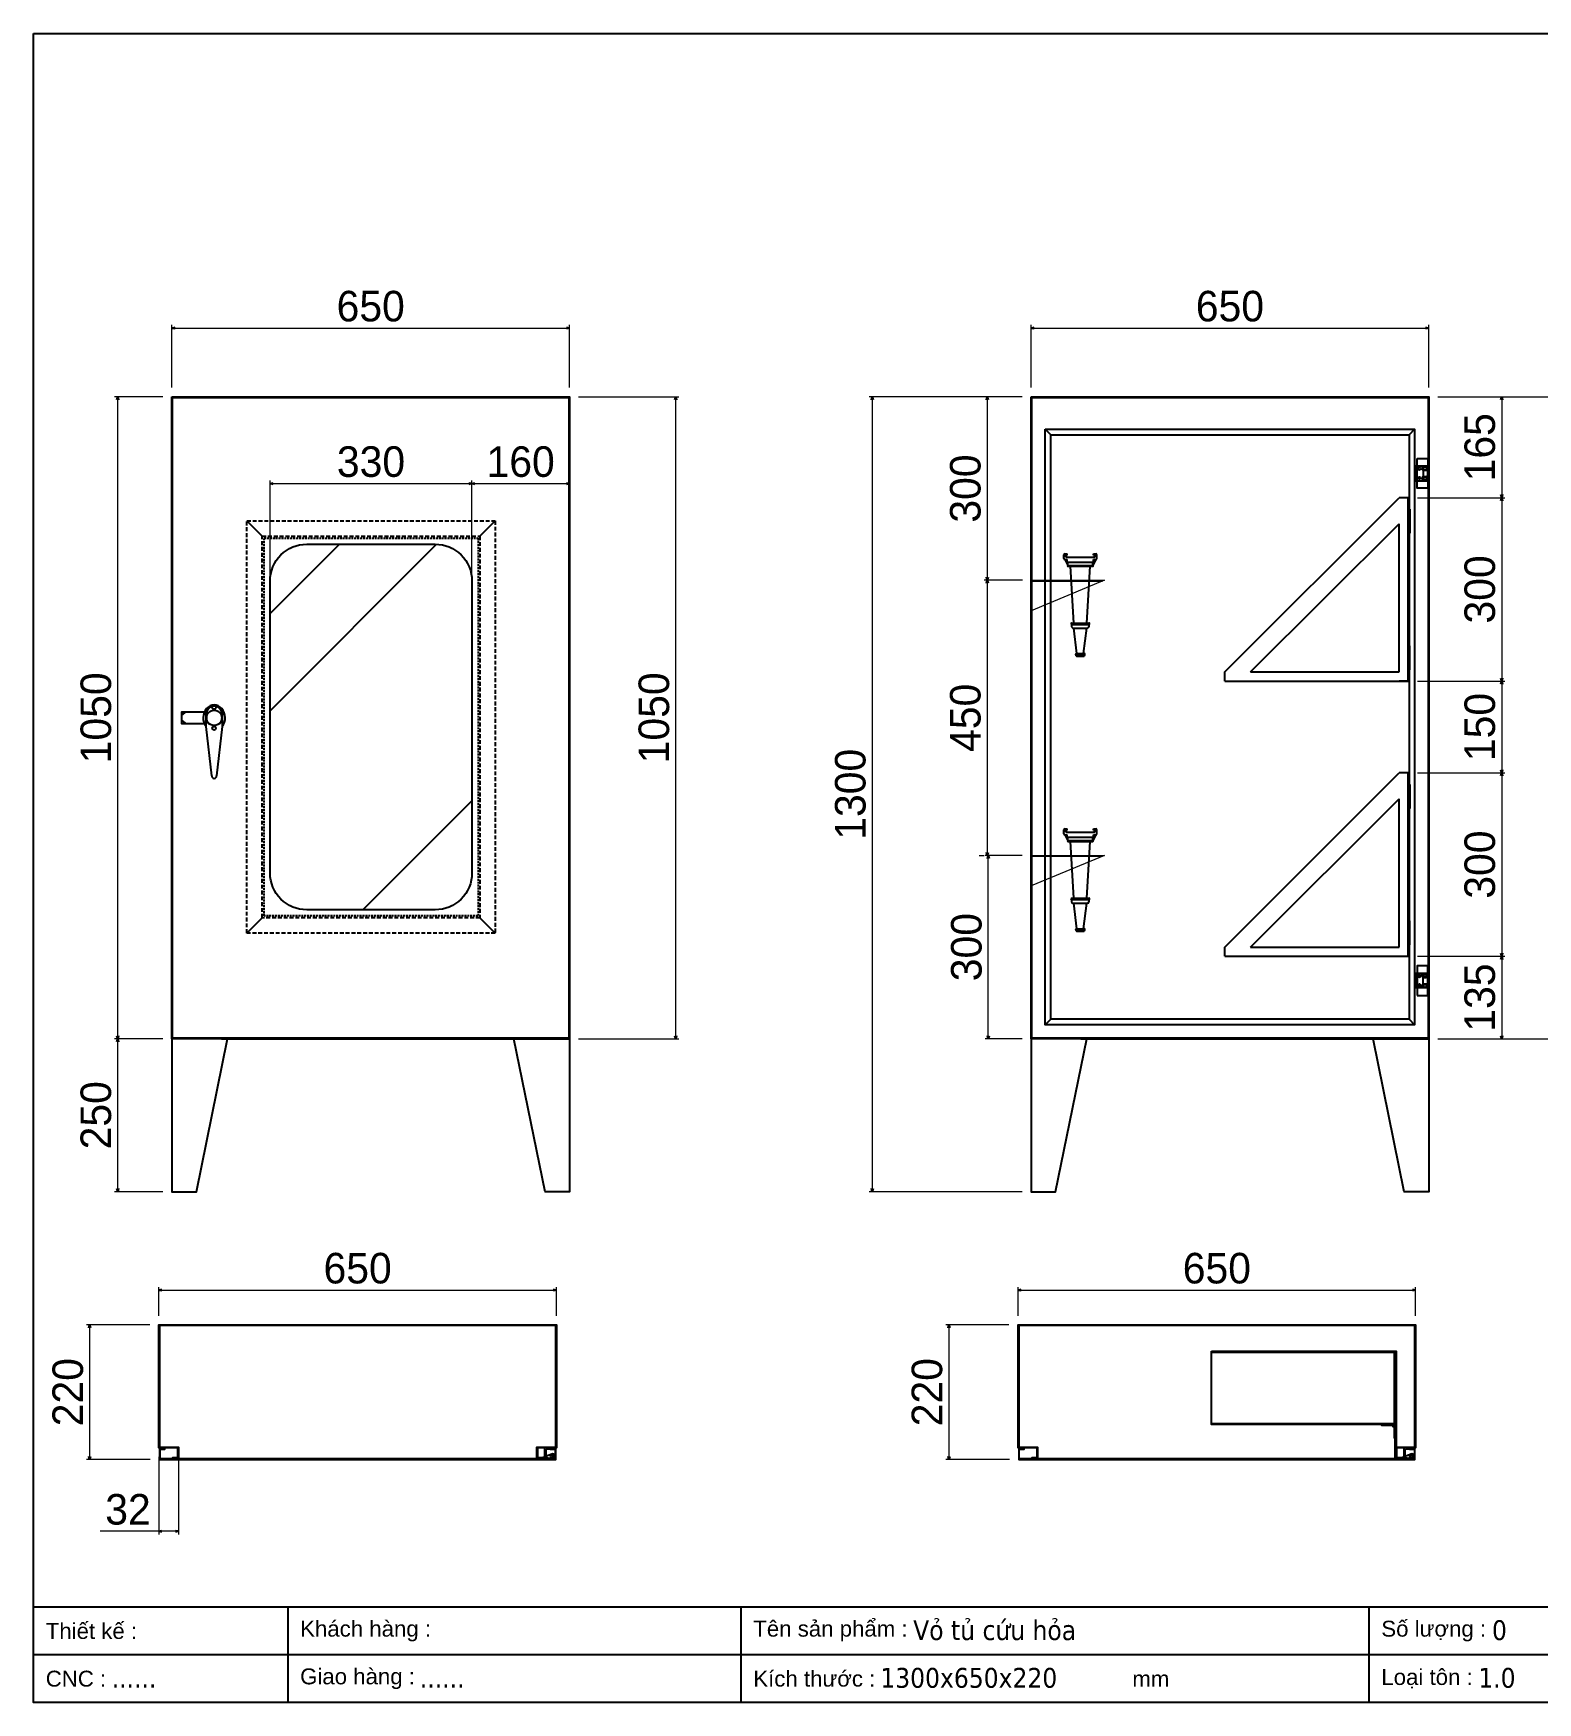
# Model space of a CAD drawing. Header units: millimetres. Extents: x 0 to 3861, y 0 to 2730.
# Drawn here: x 0 to 2460, y 0 to 2730 of the extents above; entities that cross this region are included whole.
import ezdxf
from ezdxf.enums import TextEntityAlignment as Align

# ---------------------------------------------------------------- set-up
doc = ezdxf.new("R2010")
doc.units = ezdxf.units.MM
doc.linetypes.add('HIDDEN', pattern=[9.525, 6.35, -3.175])
doc.linetypes.add('HIDDEN2', pattern=[4.7625, 3.175, -1.5875])
for name, color, linetype in [('BAOCHAY', 1, 'Continuous'), ('DIM', 253, 'Continuous'), ('FIRE PROTECTION', 1, 'Continuous'), ('Ghi chu', 7, 'Continuous')]:
    doc.layers.add(name, color=color, linetype=linetype)
doc.layers.add('bc', color=5, linetype='Continuous', lineweight=30)
doc.layers.add('S-CONCRETE', color=3, linetype='Continuous', lineweight=5)
doc.styles.add('Arial', font='arial.ttf')
doc.styles.add('Tahoma (Input Text)', font='tahoma.ttf')
doc.dimstyles.new('CNC', dxfattribs={"dimtxt": 50, "dimasz": 5, "dimexe": 5, "dimexo": 15, "dimgap": 10, "dimtad": 1, "dimdec": 0, "dimtxsty": 'Standard', "dimblk": 'OPEN30', "dimcen": 10, "dimclrd": 5, "dimclre": 5, "dimclrt": 3, "dimazin": 3, "dimtfac": 1, "dimtdec": 0, "dimtmove": 0, "dimatfit": 3, "dimldrblk": 'ARCHTICK', "dimlwd": 9, "dimlwe": 9})

# ---------------------------------------------------------------- blocks, each defined once
blk = doc.blocks.new('*D1')
at = {"color": 0, "linetype": 'ByBlock', "lineweight": -2}
for p, q in [((226.6, 2248.1), (231.6, 2249.4)), ((231.6, 2246.7), (226.6, 2248.1)), ((226.6, 2248.1), (231.6, 2248.1)), ((871.6, 2249.4), (876.6, 2248.1)), ((876.6, 2248.1), (871.6, 2246.7)), ((876.6, 2248.1), (871.6, 2248.1))]:
    blk.add_line(p, q, dxfattribs=at)
at = {"layer": 'Defpoints', "color": 0, "transparency": 16777216}
for p in [(876.6, 2248.1), (226.6, 2135.6), (876.6, 2135.6)]:
    blk.add_point(p, dxfattribs=at)
at = {"layer": 'DIM', "color": 5, "lineweight": 9, "transparency": 16777216}
for p, q in [((226.6, 2150.6), (226.6, 2253.1)), ((231.6, 2248.1), (871.6, 2248.1)), ((876.6, 2150.6), (876.6, 2253.1))]:
    blk.add_line(p, q, dxfattribs=at)
at = {"layer": 'DIM', "color": 3, "transparency": 16777216, "insert": (551.6, 2283.6), "char_height": 50, "attachment_point": 5}
blk.add_mtext('650', dxfattribs=at)
blk = doc.blocks.new('_ArchTick')
at = {"color": 0, "const_width": 0.15}
blk.add_lwpolyline([(-0.5, -0.5), (0.5, 0.5)], dxfattribs=at)
blk = doc.blocks.new('_Open30')
at = {"color": 0, "linetype": 'ByBlock', "lineweight": -2}
for p, q in [((-1, 0.27), (0, 0)), ((0, 0), (-1, -0.27)), ((0, 0), (-1, 0))]:
    blk.add_line(p, q, dxfattribs=at)
blk = doc.blocks.new('*D2')
at = {"color": 0, "linetype": 'ByBlock', "lineweight": -2}
for p, q in [((1049.1, 2130.6), (1050.4, 2135.6)), ((1050.4, 2135.6), (1051.8, 2130.6)), ((1050.4, 2135.6), (1050.4, 2130.6)), ((1050.4, 1085.6), (1049.1, 1090.6)), ((1051.8, 1090.6), (1050.4, 1085.6)), ((1050.4, 1085.6), (1050.4, 1090.6))]:
    blk.add_line(p, q, dxfattribs=at)
at = {"layer": 'Defpoints', "color": 0, "transparency": 16777216}
for p in [(876.6, 2135.6), (1050.4, 2135.6), (876.6, 1085.6)]:
    blk.add_point(p, dxfattribs=at)
at = {"layer": 'DIM', "color": 5, "lineweight": 9, "transparency": 16777216}
for p, q in [((891.6, 2135.6), (1055.4, 2135.6)), ((1050.4, 1090.6), (1050.4, 2130.6)), ((891.6, 1085.6), (1055.4, 1085.6))]:
    blk.add_line(p, q, dxfattribs=at)
at = {"layer": 'DIM', "color": 3, "transparency": 16777216, "insert": (1014.9, 1610.6), "char_height": 50, "attachment_point": 5, "rotation": 90}
blk.add_mtext('1050', dxfattribs=at)
blk = doc.blocks.new('HL036-1-2')
at = {"layer": 'Ghi chu', "color": 1}
for p, q in [((-3, 17.8), (-18.9, 17.8)), ((-18.9, 15.8), (-18.9, 17.8)), ((-12.1, 15.8), (-18.9, 15.8)), ((-16.4, 1), (-16.4, 14)), ((-15.6, 15), (-3.9, 17.7)), ((0, 0), (-15.4, 0)), ((-14.4, 3), (-14.4, 11.9)), ((0, 2), (-13.4, 2)), ((-13.1, 12.8), (-4.3, 9.8)), ((-6.2, 2), (-6.2, 0)), ((-1.2, 2), (-1.2, 0)), ((0, 0), (0, 2))]:
    blk.add_line(p, q, dxfattribs=at)
for radius in [4.1, 2.1]:
    blk.add_circle((-3, 13.7), radius, dxfattribs=at)
for centre, start, end in [((-15.4, 14), 102.9616, 180), ((-15.4, 1), 180, 270), ((-13.4, 11.9), 71.3254, 180), ((-13.4, 3), 180, 270)]:
    blk.add_arc(centre, 1, start, end, dxfattribs=at)
blk = doc.blocks.new('*D3')
at = {"color": 0, "linetype": 'ByBlock', "lineweight": -2}
for p, q in [((205.2, 674.7), (210.2, 676)), ((210.2, 673.4), (205.2, 674.7)), ((205.2, 674.7), (210.2, 674.7)), ((850.2, 676), (855.2, 674.7)), ((855.2, 674.7), (850.2, 673.4)), ((855.2, 674.7), (850.2, 674.7))]:
    blk.add_line(p, q, dxfattribs=at)
at = {"layer": 'Defpoints', "color": 0, "transparency": 16777216}
for p in [(855.2, 674.7), (205.2, 617.7), (855.2, 617.7)]:
    blk.add_point(p, dxfattribs=at)
at = {"layer": 'DIM', "color": 5, "lineweight": 9, "transparency": 16777216}
for p, q in [((205.2, 632.7), (205.2, 679.7)), ((210.2, 674.7), (850.2, 674.7)), ((855.2, 632.7), (855.2, 679.7))]:
    blk.add_line(p, q, dxfattribs=at)
at = {"layer": 'DIM', "color": 3, "transparency": 16777216, "insert": (530.2, 710.2), "char_height": 50, "attachment_point": 5}
blk.add_mtext('650', dxfattribs=at)
blk = doc.blocks.new('*D4')
at = {"color": 0, "linetype": 'ByBlock', "lineweight": -2}
for p, q in [((90.7, 612.7), (92, 617.7)), ((92, 617.7), (93.4, 612.7)), ((92, 617.7), (92, 612.7)), ((92, 397.7), (90.7, 402.7)), ((93.4, 402.7), (92, 397.7)), ((92, 397.7), (92, 402.7))]:
    blk.add_line(p, q, dxfattribs=at)
at = {"layer": 'Defpoints', "color": 0, "transparency": 16777216}
for p in [(205.2, 617.7), (92, 397.7), (206.2, 397.7)]:
    blk.add_point(p, dxfattribs=at)
at = {"layer": 'DIM', "color": 5, "lineweight": 9, "transparency": 16777216}
for p, q in [((190.2, 617.7), (87, 617.7)), ((92, 612.7), (92, 402.7)), ((191.2, 397.7), (87, 397.7))]:
    blk.add_line(p, q, dxfattribs=at)
at = {"layer": 'DIM', "color": 3, "transparency": 16777216, "insert": (56.5, 507.7), "char_height": 50, "attachment_point": 5, "rotation": 90}
blk.add_mtext('220', dxfattribs=at)
blk = doc.blocks.new('*D5')
at = {"color": 0, "linetype": 'ByBlock', "lineweight": -2}
for p, q in [((1631.6, 2248.1), (1636.6, 2249.4)), ((1636.6, 2246.7), (1631.6, 2248.1)), ((1631.6, 2248.1), (1636.6, 2248.1)), ((2276.6, 2249.4), (2281.6, 2248.1)), ((2281.6, 2248.1), (2276.6, 2246.7)), ((2281.6, 2248.1), (2276.6, 2248.1))]:
    blk.add_line(p, q, dxfattribs=at)
at = {"layer": 'Defpoints', "color": 0, "transparency": 16777216}
for p in [(2281.6, 2248.1), (1631.6, 2135.6), (2281.6, 2135.6)]:
    blk.add_point(p, dxfattribs=at)
at = {"layer": 'DIM', "color": 5, "lineweight": 9, "transparency": 16777216}
for p, q in [((1631.6, 2150.6), (1631.6, 2253.1)), ((1636.6, 2248.1), (2276.6, 2248.1)), ((2281.6, 2150.6), (2281.6, 2253.1))]:
    blk.add_line(p, q, dxfattribs=at)
at = {"layer": 'DIM', "color": 3, "transparency": 16777216, "insert": (1956.6, 2283.6), "char_height": 50, "attachment_point": 5}
blk.add_mtext('650', dxfattribs=at)
blk = doc.blocks.new('*D6')
at = {"color": 0, "linetype": 'ByBlock', "lineweight": -2}
for p, q in [((2672.5, 2130.6), (2673.8, 2135.6)), ((2673.8, 2135.6), (2675.1, 2130.6)), ((2673.8, 2135.6), (2673.8, 2130.6)), ((2673.8, 1085.6), (2672.5, 1090.6)), ((2675.1, 1090.6), (2673.8, 1085.6)), ((2673.8, 1085.6), (2673.8, 1090.6))]:
    blk.add_line(p, q, dxfattribs=at)
at = {"layer": 'Defpoints', "color": 0, "transparency": 16777216}
for p in [(2281.6, 2135.6), (2673.8, 2135.6), (2281.6, 1085.6)]:
    blk.add_point(p, dxfattribs=at)
at = {"layer": 'DIM', "color": 5, "lineweight": 9, "transparency": 16777216}
for p, q in [((2296.6, 2135.6), (2678.8, 2135.6)), ((2673.8, 1090.6), (2673.8, 2130.6)), ((2296.6, 1085.6), (2678.8, 1085.6))]:
    blk.add_line(p, q, dxfattribs=at)
at = {"layer": 'DIM', "color": 3, "transparency": 16777216, "insert": (2638.3, 1610.6), "char_height": 50, "attachment_point": 5, "rotation": 90}
blk.add_mtext('1050', dxfattribs=at)
blk = doc.blocks.new('*D7')
at = {"color": 0, "linetype": 'ByBlock', "lineweight": -2}
for p, q in [((1610.2, 674.7), (1615.2, 676)), ((1615.2, 673.4), (1610.2, 674.7)), ((1610.2, 674.7), (1615.2, 674.7)), ((2255.2, 676), (2260.2, 674.7)), ((2260.2, 674.7), (2255.2, 673.4)), ((2260.2, 674.7), (2255.2, 674.7))]:
    blk.add_line(p, q, dxfattribs=at)
at = {"layer": 'Defpoints', "color": 0, "transparency": 16777216}
for p in [(2260.2, 674.7), (1610.2, 617.7), (2260.2, 617.7)]:
    blk.add_point(p, dxfattribs=at)
at = {"layer": 'DIM', "color": 5, "lineweight": 9, "transparency": 16777216}
for p, q in [((1610.2, 632.7), (1610.2, 679.7)), ((1615.2, 674.7), (2255.2, 674.7)), ((2260.2, 632.7), (2260.2, 679.7))]:
    blk.add_line(p, q, dxfattribs=at)
at = {"layer": 'DIM', "color": 3, "transparency": 16777216, "insert": (1935.2, 710.2), "char_height": 50, "attachment_point": 5}
blk.add_mtext('650', dxfattribs=at)
blk = doc.blocks.new('*D8')
at = {"color": 0, "linetype": 'ByBlock', "lineweight": -2}
for p, q in [((1495.7, 612.7), (1497.1, 617.7)), ((1497.1, 617.7), (1498.4, 612.7)), ((1497.1, 617.7), (1497.1, 612.7)), ((1497.1, 397.7), (1495.7, 402.7)), ((1498.4, 402.7), (1497.1, 397.7)), ((1497.1, 397.7), (1497.1, 402.7))]:
    blk.add_line(p, q, dxfattribs=at)
at = {"layer": 'Defpoints', "color": 0, "transparency": 16777216}
for p in [(1610.2, 617.7), (1497.1, 397.7), (1611.2, 397.7)]:
    blk.add_point(p, dxfattribs=at)
at = {"layer": 'DIM', "color": 5, "lineweight": 9, "transparency": 16777216}
for p, q in [((1595.2, 617.7), (1492.1, 617.7)), ((1497.1, 612.7), (1497.1, 402.7)), ((1596.2, 397.7), (1492.1, 397.7))]:
    blk.add_line(p, q, dxfattribs=at)
at = {"layer": 'DIM', "color": 3, "transparency": 16777216, "insert": (1461.5, 507.7), "char_height": 50, "attachment_point": 5, "rotation": 90}
blk.add_mtext('220', dxfattribs=at)
blk = doc.blocks.new('khungtenAsean2')
at = {"color": 7}
for p, q in [((2970, -1980), (0, -1980)), ((320, -1980), (320, -2100)), ((890, -1980), (890, -2100)), ((1680, -1980), (1680, -2100)), ((2020, -2040), (0, -2040))]:
    blk.add_line(p, q, dxfattribs=at)
blk.add_lwpolyline([(0, 0), (2970, 0), (2970, -2100), (0, -2100)], close=True, dxfattribs=at)
at = {"color": 2, "char_height": 20, "width": 917.634, "attachment_point": 4, "style": 'Arial'}
for s, insert in [('  Tên sản phẩm :', (890, -2010)), ('  Số lượng :', (1680, -2010)), ('  Thiết kế :', (0, -2010)), ('  Khách hàng :', (320, -2010)), ('  Giao hàng :', (320, -2070)), ('  Loại tôn :', (1680, -2070)), ('  CNC :', (0, -2070)), ('  Kích thước :', (890, -2070)), ('mm', (1382.3, -2070))]:
    blk.add_mtext(s, dxfattribs=dict(at, insert=insert))
at = {"color": 1, "style": 'Tahoma (Input Text)', "flags": 8}
for tag, p in [('#03', (506.6, -2019.3)), ('#01', (137.1, -2021.3)), ('#05', (1106.6, -2021.3)), ('#07', (1834.7, -2021.3)), ('#09', (2146.7, -2021.3)), ('#02', (98.5, -2081.3)), ('#04', (486.1, -2081.3)), ('#06', (1065.3, -2081.3)), ('#08', (1817.4, -2081.3)), ('#10', (2146.7, -2081.3))]:
    blk.add_attdef(tag, p, '', height=25, dxfattribs=at)
blk.add_attdef('#11', text='', height=25, dxfattribs=at).set_placement((2915, -2067.3), align=Align.CENTER)
blk = doc.blocks.new('MS308-2-1')
at = {"color": 1}
for p, q in [((-53, 4.6), (-46, 10)), ((-13.3, -14.2), (-13.3, 6.7)), ((-12.3, 6.7), (-12.3, -6.9)), ((12.3, 6.7), (12.3, -6.9)), ((13.3, 6.7), (13.3, -14.2)), ((-53, -4.6), (-46, -10)), ((-4, -95), (-13.3, -14.2)), ((13.3, -14.2), (4, -95))]:
    blk.add_line(p, q, dxfattribs=at)
blk.add_lwpolyline([(-15.8, -10), (-53, -10), (-53, 10), (-15.8, 10)], dxfattribs=at)
for centre, radius, start, end in [((0, 6.7), 13.3, 0, 180), ((0, 6.7), 12.3, 0, 180), ((0, 5.9), 17.7, 226.184, 313.816), ((0, -95), 4, 180, 0)]:
    blk.add_arc(centre, radius, start, end, dxfattribs=at)
blk.add_ellipse((0, 0), major_axis=(0, 21), ratio=0.857143, start_param=3.972003, end_param=8.594367, dxfattribs=at)
blk = doc.blocks.new('*D11')
at = {"color": 0, "linetype": 'ByBlock', "lineweight": -2}
for p, q in [((136.6, 1080.6), (137.9, 1085.6)), ((137.9, 1085.6), (139.3, 1080.6)), ((137.9, 1085.6), (137.9, 1080.6)), ((137.9, 835.6), (136.6, 840.6)), ((139.3, 840.6), (137.9, 835.6)), ((137.9, 835.6), (137.9, 840.6))]:
    blk.add_line(p, q, dxfattribs=at)
at = {"layer": 'Defpoints', "color": 0, "transparency": 16777216}
for p in [(137.9, 1085.6), (226.6, 1085.6), (226.6, 835.6)]:
    blk.add_point(p, dxfattribs=at)
at = {"layer": 'DIM', "color": 5, "lineweight": 9, "transparency": 16777216}
for p, q in [((211.6, 1085.6), (132.9, 1085.6)), ((137.9, 840.6), (137.9, 1080.6)), ((211.6, 835.6), (132.9, 835.6))]:
    blk.add_line(p, q, dxfattribs=at)
at = {"layer": 'DIM', "color": 3, "transparency": 16777216, "insert": (102.4, 960.6), "char_height": 50, "attachment_point": 5, "rotation": 90}
blk.add_mtext('250', dxfattribs=at)
blk = doc.blocks.new('*D12')
at = {"color": 0, "linetype": 'ByBlock', "lineweight": -2}
for p, q in [((136.6, 2130.6), (137.9, 2135.6)), ((137.9, 2135.6), (139.3, 2130.6)), ((137.9, 2135.6), (137.9, 2130.6)), ((137.9, 1085.6), (136.6, 1090.6)), ((139.3, 1090.6), (137.9, 1085.6)), ((137.9, 1085.6), (137.9, 1090.6))]:
    blk.add_line(p, q, dxfattribs=at)
at = {"layer": 'Defpoints', "color": 0, "transparency": 16777216}
for p in [(137.9, 2135.6), (226.6, 2135.6), (226.6, 1085.6)]:
    blk.add_point(p, dxfattribs=at)
at = {"layer": 'DIM', "color": 5, "lineweight": 9, "transparency": 16777216}
for p, q in [((211.6, 2135.6), (132.9, 2135.6)), ((137.9, 1090.6), (137.9, 2130.6)), ((211.6, 1085.6), (132.9, 1085.6))]:
    blk.add_line(p, q, dxfattribs=at)
at = {"layer": 'DIM', "color": 3, "transparency": 16777216, "insert": (102.4, 1610.6), "char_height": 50, "attachment_point": 5, "rotation": 90}
blk.add_mtext('1050', dxfattribs=at)
blk = doc.blocks.new('*D13')
at = {"color": 0, "linetype": 'ByBlock', "lineweight": -2}
for p, q in [((205.2, 280.2), (210.2, 281.6)), ((210.2, 278.9), (205.2, 280.2)), ((205.2, 280.2), (210.2, 280.2)), ((232.2, 281.6), (237.2, 280.2)), ((237.2, 280.2), (232.2, 278.9)), ((237.2, 280.2), (232.2, 280.2))]:
    blk.add_line(p, q, dxfattribs=at)
at = {"layer": 'Defpoints', "color": 0, "transparency": 16777216}
for p in [(205.2, 416.7), (237.2, 417.7), (237.2, 280.2)]:
    blk.add_point(p, dxfattribs=at)
at = {"layer": 'DIM', "color": 5, "lineweight": 9, "transparency": 16777216}
for p, q in [((205.2, 401.7), (205.2, 275.2)), ((237.2, 402.7), (237.2, 275.2)), ((205.2, 280.2), (109.2, 280.2)), ((232.2, 280.2), (210.2, 280.2))]:
    blk.add_line(p, q, dxfattribs=at)
at = {"layer": 'DIM', "color": 3, "transparency": 16777216, "insert": (154.7, 315.8), "char_height": 50, "attachment_point": 5}
blk.add_mtext('32', dxfattribs=at)
blk = doc.blocks.new('ovan6x10')
at = {"color": 2}
for p, q in [((3, 6), (7, 6)), ((3, 0), (7, 0))]:
    blk.add_line(p, q, dxfattribs=at)
for centre, start, end in [((3, 3), 90, 270), ((7, 3), 270, 90)]:
    blk.add_arc(centre, 3, start, end, dxfattribs=at)
blk = doc.blocks.new('HL036-1-1')
at = {"color": 1}
blk.add_line((9.5, 36.2), (9.5, 12.2), dxfattribs=at)
for points in [[(-2.5, 12.2), (17.5, 12.2), (17.5, 36.2), (-2.5, 36.2)], [(0, 48.5), (17.5, 48.5), (17.5, 0), (0, 0)]]:
    blk.add_lwpolyline(points, close=True, dxfattribs=at)
for centre, radius in [((3.5, 31.8), 2), ((12.7, 32.5), 2.5), ((3.5, 16.8), 2), ((12.7, 16), 2.5)]:
    blk.add_circle(centre, radius, dxfattribs=at)
blk = doc.blocks.new('*D15')
at = {"color": 0, "linetype": 'ByBlock', "lineweight": -2}
for p, q in [((1370.3, 2130.6), (1371.7, 2135.6)), ((1371.7, 2135.6), (1373, 2130.6)), ((1371.7, 2135.6), (1371.7, 2130.6)), ((1371.7, 835.6), (1370.3, 840.6)), ((1373, 840.6), (1371.7, 835.6)), ((1371.7, 835.6), (1371.7, 840.6))]:
    blk.add_line(p, q, dxfattribs=at)
at = {"layer": 'Defpoints', "color": 0, "transparency": 16777216}
for p in [(1631.6, 2135.6), (1371.7, 835.6), (1631.6, 835.6)]:
    blk.add_point(p, dxfattribs=at)
at = {"layer": 'DIM', "color": 5, "lineweight": 9, "transparency": 16777216}
for p, q in [((1616.6, 2135.6), (1366.7, 2135.6)), ((1371.7, 2130.6), (1371.7, 840.6)), ((1616.6, 835.6), (1366.7, 835.6))]:
    blk.add_line(p, q, dxfattribs=at)
at = {"layer": 'DIM', "color": 3, "transparency": 16777216, "insert": (1336.1, 1485.6), "char_height": 50, "attachment_point": 5, "rotation": 90}
blk.add_mtext('1300', dxfattribs=at)
blk = doc.blocks.new('A$C67844AE1')
at = {"color": 1}
for p, q in [((19, 20), (21, 20)), ((20, 19), (20, 21))]:
    blk.add_line(p, q, dxfattribs=at)
for points in [[(20, 22), (0, 22), (0, 21), (18.3, 21)], [(22, 20), (22, 0), (21, 0), (21, 18.3)]]:
    blk.add_lwpolyline(points, dxfattribs=at)
blk.add_circle((20, 20), 2, dxfattribs=at)
blk = doc.blocks.new('*D16')
at = {"color": 0, "linetype": 'ByBlock', "lineweight": -2}
for p, q in [((1558.4, 2130.6), (1559.7, 2135.6)), ((1559.7, 2135.6), (1561.1, 2130.6)), ((1559.7, 2135.6), (1559.7, 2130.6)), ((1559.7, 1835.6), (1558.4, 1840.6)), ((1561.1, 1840.6), (1559.7, 1835.6)), ((1559.7, 1835.6), (1559.7, 1840.6))]:
    blk.add_line(p, q, dxfattribs=at)
at = {"layer": 'Defpoints', "color": 0, "transparency": 16777216}
for p in [(1631.6, 2135.6), (1559.7, 1835.6), (1632.6, 1835.6)]:
    blk.add_point(p, dxfattribs=at)
at = {"layer": 'DIM', "color": 5, "lineweight": 9, "transparency": 16777216}
for p, q in [((1616.6, 2135.6), (1554.7, 2135.6)), ((1559.7, 2130.6), (1559.7, 1840.6)), ((1617.6, 1835.6), (1554.7, 1835.6))]:
    blk.add_line(p, q, dxfattribs=at)
at = {"layer": 'DIM', "color": 3, "transparency": 16777216, "insert": (1524.2, 1985.6), "char_height": 50, "attachment_point": 5, "rotation": 90}
blk.add_mtext('300', dxfattribs=at)
blk = doc.blocks.new('*D17')
at = {"color": 0, "linetype": 'ByBlock', "lineweight": -2}
for p, q in [((1560.1, 1380.6), (1561.5, 1385.6)), ((1561.5, 1385.6), (1562.8, 1380.6)), ((1561.5, 1385.6), (1561.5, 1380.6)), ((1561.5, 1085.6), (1560.1, 1090.6)), ((1562.8, 1090.6), (1561.5, 1085.6)), ((1561.5, 1085.6), (1561.5, 1090.6))]:
    blk.add_line(p, q, dxfattribs=at)
at = {"layer": 'Defpoints', "color": 0, "transparency": 16777216}
for p in [(1561.5, 1385.6), (1631.6, 1385.6), (1631.6, 1085.6)]:
    blk.add_point(p, dxfattribs=at)
at = {"layer": 'DIM', "color": 5, "lineweight": 9, "transparency": 16777216}
for p, q in [((1616.6, 1385.6), (1556.5, 1385.6)), ((1561.5, 1090.6), (1561.5, 1380.6)), ((1616.6, 1085.6), (1556.5, 1085.6))]:
    blk.add_line(p, q, dxfattribs=at)
at = {"layer": 'DIM', "color": 3, "transparency": 16777216, "insert": (1525.9, 1235.6), "char_height": 50, "attachment_point": 5, "rotation": 90}
blk.add_mtext('300', dxfattribs=at)
blk = doc.blocks.new('*D18')
at = {"color": 0, "linetype": 'ByBlock', "lineweight": -2}
for p, q in [((1558.4, 1830.6), (1559.7, 1835.6)), ((1559.7, 1835.6), (1561.1, 1830.6)), ((1559.7, 1835.6), (1559.7, 1830.6)), ((1559.7, 1385.6), (1558.4, 1390.6)), ((1561.1, 1390.6), (1559.7, 1385.6)), ((1559.7, 1385.6), (1559.7, 1390.6))]:
    blk.add_line(p, q, dxfattribs=at)
at = {"layer": 'Defpoints', "color": 0, "transparency": 16777216}
for p in [(1631.6, 1835.6), (1559.7, 1385.6), (1561.5, 1385.6)]:
    blk.add_point(p, dxfattribs=at)
at = {"layer": 'DIM', "color": 5, "lineweight": 9, "transparency": 16777216}
for p, q in [((1616.6, 1835.6), (1554.7, 1835.6)), ((1559.7, 1830.6), (1559.7, 1390.6)), ((1546.5, 1385.6), (1554.7, 1385.6))]:
    blk.add_line(p, q, dxfattribs=at)
at = {"layer": 'DIM', "color": 3, "transparency": 16777216, "insert": (1524.2, 1610.6), "char_height": 50, "attachment_point": 5, "rotation": 90}
blk.add_mtext('450', dxfattribs=at)
blk = doc.blocks.new('*D19')
at = {"color": 0, "linetype": 'ByBlock', "lineweight": -2}
for p, q in [((2399.6, 2130.6), (2401, 2135.6)), ((2401, 2135.6), (2402.3, 2130.6)), ((2401, 2135.6), (2401, 2130.6)), ((2401, 1970.6), (2399.6, 1975.6)), ((2402.3, 1975.6), (2401, 1970.6)), ((2401, 1970.6), (2401, 1975.6))]:
    blk.add_line(p, q, dxfattribs=at)
at = {"layer": 'Defpoints', "color": 0, "transparency": 16777216}
for p in [(2281.6, 2135.6), (2248.1, 1970.6), (2401, 1970.6)]:
    blk.add_point(p, dxfattribs=at)
at = {"layer": 'DIM', "color": 5, "lineweight": 9, "transparency": 16777216}
for p, q in [((2296.6, 2135.6), (2406, 2135.6)), ((2401, 2130.6), (2401, 1975.6)), ((2263.1, 1970.6), (2406, 1970.6))]:
    blk.add_line(p, q, dxfattribs=at)
at = {"layer": 'DIM', "color": 3, "transparency": 16777216, "insert": (2365.4, 2053.1), "char_height": 50, "attachment_point": 5, "rotation": 90}
blk.add_mtext('165', dxfattribs=at)
blk = doc.blocks.new('*D20')
at = {"color": 0, "linetype": 'ByBlock', "lineweight": -2}
for p, q in [((2399.6, 1965.6), (2401, 1970.6)), ((2401, 1970.6), (2402.3, 1965.6)), ((2401, 1970.6), (2401, 1965.6)), ((2401, 1670.6), (2399.6, 1675.6)), ((2402.3, 1675.6), (2401, 1670.6)), ((2401, 1670.6), (2401, 1675.6))]:
    blk.add_line(p, q, dxfattribs=at)
at = {"layer": 'Defpoints', "color": 0, "transparency": 16777216}
for p in [(2248.1, 1970.6), (2248.1, 1670.6), (2401, 1670.6)]:
    blk.add_point(p, dxfattribs=at)
at = {"layer": 'DIM', "color": 5, "lineweight": 9, "transparency": 16777216}
for p, q in [((2263.1, 1970.6), (2406, 1970.6)), ((2401, 1965.6), (2401, 1675.6)), ((2263.1, 1670.6), (2406, 1670.6))]:
    blk.add_line(p, q, dxfattribs=at)
at = {"layer": 'DIM', "color": 3, "transparency": 16777216, "insert": (2365.4, 1820.6), "char_height": 50, "attachment_point": 5, "rotation": 90}
blk.add_mtext('300', dxfattribs=at)
blk = doc.blocks.new('*D21')
at = {"color": 0, "linetype": 'ByBlock', "lineweight": -2}
for p, q in [((2399.6, 1665.6), (2401, 1670.6)), ((2401, 1670.6), (2402.3, 1665.6)), ((2401, 1670.6), (2401, 1665.6)), ((2401, 1520.6), (2399.6, 1525.6)), ((2402.3, 1525.6), (2401, 1520.6)), ((2401, 1520.6), (2401, 1525.6))]:
    blk.add_line(p, q, dxfattribs=at)
at = {"layer": 'Defpoints', "color": 0, "transparency": 16777216}
for p in [(2248.1, 1670.6), (2248.1, 1520.6), (2401, 1520.6)]:
    blk.add_point(p, dxfattribs=at)
at = {"layer": 'DIM', "color": 5, "lineweight": 9, "transparency": 16777216}
for p, q in [((2263.1, 1670.6), (2406, 1670.6)), ((2401, 1665.6), (2401, 1525.6)), ((2263.1, 1520.6), (2406, 1520.6))]:
    blk.add_line(p, q, dxfattribs=at)
at = {"layer": 'DIM', "color": 3, "transparency": 16777216, "insert": (2365.4, 1595.6), "char_height": 50, "attachment_point": 5, "rotation": 90}
blk.add_mtext('150', dxfattribs=at)
blk = doc.blocks.new('*D22')
at = {"color": 0, "linetype": 'ByBlock', "lineweight": -2}
for p, q in [((2399.6, 1515.6), (2401, 1520.6)), ((2401, 1520.6), (2402.3, 1515.6)), ((2401, 1520.6), (2401, 1515.6)), ((2401, 1220.6), (2399.6, 1225.6)), ((2402.3, 1225.6), (2401, 1220.6)), ((2401, 1220.6), (2401, 1225.6))]:
    blk.add_line(p, q, dxfattribs=at)
at = {"layer": 'Defpoints', "color": 0, "transparency": 16777216}
for p in [(2248.1, 1520.6), (2248.1, 1220.6), (2401, 1220.6)]:
    blk.add_point(p, dxfattribs=at)
at = {"layer": 'DIM', "color": 5, "lineweight": 9, "transparency": 16777216}
for p, q in [((2263.1, 1520.6), (2406, 1520.6)), ((2401, 1515.6), (2401, 1225.6)), ((2263.1, 1220.6), (2406, 1220.6))]:
    blk.add_line(p, q, dxfattribs=at)
at = {"layer": 'DIM', "color": 3, "transparency": 16777216, "insert": (2365.4, 1370.6), "char_height": 50, "attachment_point": 5, "rotation": 90}
blk.add_mtext('300', dxfattribs=at)
blk = doc.blocks.new('*D23')
at = {"color": 0, "linetype": 'ByBlock', "lineweight": -2}
for p, q in [((2399.6, 1215.6), (2401, 1220.6)), ((2401, 1220.6), (2402.3, 1215.6)), ((2401, 1220.6), (2401, 1215.6)), ((2401, 1085.6), (2399.6, 1090.6)), ((2402.3, 1090.6), (2401, 1085.6)), ((2401, 1085.6), (2401, 1090.6))]:
    blk.add_line(p, q, dxfattribs=at)
at = {"layer": 'Defpoints', "color": 0, "transparency": 16777216}
for p in [(2248.1, 1220.6), (2281.6, 1085.6), (2401, 1085.6)]:
    blk.add_point(p, dxfattribs=at)
at = {"layer": 'DIM', "color": 5, "lineweight": 9, "transparency": 16777216}
for p, q in [((2263.1, 1220.6), (2406, 1220.6)), ((2401, 1215.6), (2401, 1090.6)), ((2296.6, 1085.6), (2406, 1085.6))]:
    blk.add_line(p, q, dxfattribs=at)
at = {"layer": 'DIM', "color": 3, "transparency": 16777216, "insert": (2365.4, 1153.1), "char_height": 50, "attachment_point": 5, "rotation": 90}
blk.add_mtext('135', dxfattribs=at)
blk = doc.blocks.new('*D24')
at = {"color": 0, "linetype": 'ByBlock', "lineweight": -2}
for p, q in [((717.1, 1993.8), (722.1, 1995.1)), ((722.1, 1992.4), (717.1, 1993.8)), ((717.1, 1993.8), (722.1, 1993.8)), ((871.6, 1995.1), (876.6, 1993.8)), ((876.6, 1993.8), (871.6, 1992.4)), ((876.6, 1993.8), (871.6, 1993.8))]:
    blk.add_line(p, q, dxfattribs=at)
at = {"layer": 'Defpoints', "color": 0, "transparency": 16777216}
for p in [(876.6, 1993.8), (717.1, 1813.6), (876.6, 1813.6)]:
    blk.add_point(p, dxfattribs=at)
at = {"layer": 'DIM', "color": 5, "lineweight": 9, "transparency": 16777216}
for p, q in [((717.1, 1828.6), (717.1, 1998.8)), ((722.1, 1993.8), (871.6, 1993.8)), ((876.6, 1828.6), (876.6, 1998.8))]:
    blk.add_line(p, q, dxfattribs=at)
at = {"layer": 'DIM', "color": 3, "transparency": 16777216, "insert": (796.8, 2029.3), "char_height": 50, "attachment_point": 5}
blk.add_mtext('160', dxfattribs=at)
blk = doc.blocks.new('*D25')
at = {"color": 0, "linetype": 'ByBlock', "lineweight": -2}
for p, q in [((387.1, 1993.8), (392.1, 1995.1)), ((392.1, 1992.4), (387.1, 1993.8)), ((387.1, 1993.8), (392.1, 1993.8)), ((712.1, 1995.1), (717.1, 1993.8)), ((717.1, 1993.8), (712.1, 1992.4)), ((717.1, 1993.8), (712.1, 1993.8))]:
    blk.add_line(p, q, dxfattribs=at)
at = {"layer": 'Defpoints', "color": 0, "transparency": 16777216}
for p in [(717.1, 1993.8), (387.1, 1829.8), (717.1, 1828.6)]:
    blk.add_point(p, dxfattribs=at)
at = {"layer": 'DIM', "color": 5, "lineweight": 9, "transparency": 16777216}
for p, q in [((387.1, 1844.8), (387.1, 1998.8)), ((392.1, 1993.8), (712.1, 1993.8)), ((717.1, 1843.6), (717.1, 1998.8))]:
    blk.add_line(p, q, dxfattribs=at)
at = {"layer": 'DIM', "color": 3, "transparency": 16777216, "insert": (552.1, 2029.3), "char_height": 50, "attachment_point": 5}
blk.add_mtext('330', dxfattribs=at)

msp = doc.modelspace()

# ---------------------------------------------------------------- hatches: boundary and pattern name
h = msp.add_hatch()
h.set_pattern_fill('ANSI34', color=4, scale=30, style=0)
h.set_pattern_definition([(45, (0, -96610.7), (-477.297, 477.297), []), (45, (159.1, -96610.7), (-477.297, 477.297), []), (45, (318.2, -96610.7), (-477.297, 477.297), []), (45, (477.3, -96610.7), (-477.297, 477.297), [])])
h.paths.add_polyline_path([(387.1, 1356.6, 0.414214), (447.1, 1296.6), (657.1, 1296.6, 0.414214), (717.1, 1356.6), (717.1, 1834.6, 0.414214), (657.1, 1894.6), (447.1, 1894.6, 0.414214), (387.1, 1834.6)])

# ---------------------------------------------------------------- linework, layer by layer
for p, q in [((1654.6, 2082.6), (1663.6, 2073.6)), ((2258.6, 2082.6), (2249.6, 2073.6)), ((349.1, 1932.6), (374.1, 1907.6)), ((730.1, 1907.6), (755.1, 1932.6)), ((374.1, 1283.6), (349.1, 1258.6)), ((730.1, 1283.6), (755.1, 1258.6)), ((1663.6, 1117.6), (1654.6, 1108.6)), ((2249.6, 1117.6), (2258.6, 1108.6)), ((317.5, 1085.6), (785.7, 1085.6)), ((1722.5, 1085.6), (2190.7, 1085.6))]:
    msp.add_line(p, q)
for points in [[(226.6, 2135.6), (876.6, 2135.6), (876.6, 1085.6), (226.6, 1085.6)], [(227.6, 2134.6), (875.6, 2134.6), (875.6, 1086.6), (227.6, 1086.6)], [(1631.6, 2135.6), (2281.6, 2135.6), (2281.6, 1085.6), (1631.6, 1085.6)], [(1632.6, 2134.6), (2280.6, 2134.6), (2280.6, 1086.6), (1632.6, 1086.6)], [(1654.6, 2082.6), (2258.6, 2082.6), (2258.6, 1108.6), (1654.6, 1108.6)], [(1663.6, 2073.6), (2249.6, 2073.6), (2249.6, 1117.6), (1663.6, 1117.6)]]:
    msp.add_lwpolyline(points, close=True)
at = {"color": 7, "linetype": 'HIDDEN'}
for points in [[(349.1, 1932.6), (755.1, 1932.6), (755.1, 1258.6), (349.1, 1258.6)], [(374.1, 1907.6), (730.1, 1907.6), (730.1, 1283.6), (374.1, 1283.6)]]:
    msp.add_lwpolyline(points, close=True, dxfattribs=at)
at = {"color": 4, "linetype": 'HIDDEN2'}
msp.add_lwpolyline([(377.1, 1904.6), (727.1, 1904.6), (727.1, 1286.6), (377.1, 1286.6)], close=True, dxfattribs=at)
at = {"color": 2}
msp.add_lwpolyline([(447.1, 1894.6), (657.1, 1894.6, -0.414214), (717.1, 1834.6), (717.1, 1356.6, -0.414214), (657.1, 1296.6), (447.1, 1296.6, -0.414214), (387.1, 1356.6), (387.1, 1834.6, -0.414214)], format="xyb", close=True, dxfattribs=at)
for points in [[(795.4, 1085.6), (226.6, 1085.6), (226.6, 835.6), (266.6, 835.6), (317.5, 1085.6)], [(307.8, 1085.6), (876.6, 1085.6), (876.6, 835.6), (836.6, 835.6), (785.7, 1085.6)], [(2200.4, 1085.6), (1631.6, 1085.6), (1631.6, 835.6), (1671.6, 835.6), (1722.5, 1085.6)], [(1712.8, 1085.6), (2281.6, 1085.6), (2281.6, 835.6), (2241.6, 835.6), (2190.7, 1085.6)]]:
    msp.add_lwpolyline(points)
at = {"color": 7}
for points in [[(832.2, 399.7), (823.2, 399.7), (823.2, 417.7), (854.2, 417.7), (854.2, 616.7), (206.2, 616.7), (206.2, 417.7), (237.2, 417.7), (237.2, 399.7), (228.2, 399.7), (228.2, 400.7), (236.2, 400.7), (236.2, 416.7), (205.2, 416.7), (205.2, 617.7), (855.2, 617.7), (855.2, 416.7), (824.2, 416.7), (824.2, 400.7), (832.2, 400.7)], [(2237.2, 399.7), (2228.2, 399.7), (2228.2, 417.7), (2259.2, 417.7), (2259.2, 616.7), (1611.2, 616.7), (1611.2, 417.7), (1642.2, 417.7), (1642.2, 399.7), (1633.2, 399.7), (1633.2, 400.7), (1641.2, 400.7), (1641.2, 416.7), (1610.2, 416.7), (1610.2, 617.7), (2260.2, 617.7), (2260.2, 416.7), (2229.2, 416.7), (2229.2, 400.7), (2237.2, 400.7)], [(845.2, 414.7), (853.2, 414.7), (853.2, 398.7), (207.2, 398.7), (207.2, 414.7), (215.2, 414.7), (215.2, 415.7), (206.2, 415.7), (206.2, 397.7), (854.2, 397.7), (854.2, 415.7), (845.2, 415.7)], [(2250.2, 414.7), (2258.2, 414.7), (2258.2, 398.7), (1612.2, 398.7), (1612.2, 414.7), (1620.2, 414.7), (1620.2, 415.7), (1611.2, 415.7), (1611.2, 397.7), (2259.2, 397.7), (2259.2, 415.7), (2250.2, 415.7)]]:
    msp.add_lwpolyline(points, close=True, dxfattribs=at)
at = {"color": 1}
for points in [[(1926.7, 574.7), (2226.7, 574.7), (2226.7, 454.7), (1926.7, 454.7)], [(2226.7, 574.7), (2228.2, 574.7), (2228.2, 399.7), (2226.7, 399.7)], [(1926.7, 573.2), (2225.2, 573.2), (2225.2, 456.2), (1926.7, 456.2)]]:
    msp.add_lwpolyline(points, close=True, dxfattribs=at)
at = {"color": 2}
for centre, radius in [((295.6, 1610.6), 12.5), ((295.6, 1627.6), 3), ((295.6, 1593.6), 3)]:
    msp.add_circle(centre, radius, dxfattribs=at)
at = {"layer": 'BAOCHAY', "color": 7, "ltscale": 2000}
for p, q in [((1684.9, 1871.1), (1684.9, 1877.3)), ((1686.5, 1878.9), (1690.3, 1878.9)), ((1686.5, 1869.5), (1690.3, 1869.5)), ((1686.5, 1869.5), (1691.4, 1860)), ((1688.1, 1873.5), (1688.1, 1876.8)), ((1688.1, 1876.8), (1690.3, 1876.8)), ((1688.1, 1873.5), (1735.7, 1873.5)), ((1690.3, 1876.8), (1690.3, 1878.9)), ((1690.3, 1866.5), (1690.3, 1869.5)), ((1690.5, 1859.2), (1690.5, 1859.2)), ((1691.4, 1860), (1691.4, 1865.4)), ((1691.4, 1865.4), (1732.4, 1865.4)), ((1691.4, 1860), (1732.4, 1860)), ((1691.4, 1858.4), (1732.4, 1858.4)), ((1701.1, 1765.5), (1695.7, 1858.4)), ((1722.7, 1765.5), (1728.1, 1858.4)), ((1737.3, 1869.5), (1732.4, 1860)), ((1732.4, 1860), (1732.4, 1865.4)), ((1733.2, 1859.2), (1733.2, 1859.2)), ((1733.5, 1878.9), (1737.3, 1878.9)), ((1733.5, 1876.8), (1733.5, 1878.9)), ((1733.5, 1876.8), (1735.7, 1876.8)), ((1733.5, 1866.5), (1733.5, 1869.5)), ((1733.5, 1869.5), (1737.3, 1869.5)), ((1735.7, 1873.5), (1735.7, 1876.8)), ((1738.9, 1871.1), (1738.9, 1877.3)), ((1696.7, 1764.4), (1696.7, 1764.4)), ((1697.7, 1765.5), (1726, 1765.5)), ((1697.7, 1763.3), (1697.7, 1759.6)), ((1697.7, 1763.3), (1726, 1763.3)), ((1699.9, 1757.4), (1723.9, 1757.4)), ((1706.5, 1715.6), (1701.1, 1757.4)), ((1717.3, 1715.6), (1722.7, 1757.4)), ((1726, 1763.3), (1726, 1759.6)), ((1705.4, 1715.6), (1718.4, 1715.6)), ((1705.4, 1715.6), (1718.4, 1715.6)), ((1705.4, 1712.6), (1718.4, 1712.6)), ((1705.4, 1712), (1705.4, 1712.6)), ((1705.4, 1712), (1718.4, 1712)), ((1705.8, 1711.5), (1705.8, 1712)), ((1705.8, 1711.5), (1718, 1711.5)), ((1718, 1711.5), (1718, 1712)), ((1718.4, 1712), (1718.4, 1712.6)), ((1684.9, 1421.1), (1684.9, 1427.3)), ((1686.5, 1428.9), (1690.3, 1428.9)), ((1688.1, 1423.5), (1688.1, 1426.8)), ((1688.1, 1426.8), (1690.3, 1426.8)), ((1688.1, 1423.5), (1735.7, 1423.5)), ((1690.3, 1426.8), (1690.3, 1428.9)), ((1733.5, 1428.9), (1737.3, 1428.9)), ((1733.5, 1426.8), (1733.5, 1428.9)), ((1733.5, 1426.8), (1735.7, 1426.8)), ((1735.7, 1423.5), (1735.7, 1426.8)), ((1738.9, 1421.1), (1738.9, 1427.3)), ((1686.5, 1419.5), (1690.3, 1419.5)), ((1686.5, 1419.5), (1691.4, 1410)), ((1690.3, 1416.5), (1690.3, 1419.5)), ((1690.5, 1409.2), (1690.5, 1409.2)), ((1691.4, 1410), (1691.4, 1415.4)), ((1691.4, 1415.4), (1732.4, 1415.4)), ((1691.4, 1410), (1732.4, 1410)), ((1691.4, 1408.4), (1732.4, 1408.4)), ((1701.1, 1315.5), (1695.7, 1408.4)), ((1722.7, 1315.5), (1728.1, 1408.4)), ((1737.3, 1419.5), (1732.4, 1410)), ((1732.4, 1410), (1732.4, 1415.4)), ((1733.2, 1409.2), (1733.2, 1409.2)), ((1733.5, 1416.5), (1733.5, 1419.5)), ((1733.5, 1419.5), (1737.3, 1419.5)), ((1696.7, 1314.4), (1696.7, 1314.4)), ((1697.7, 1315.5), (1726, 1315.5)), ((1697.7, 1313.3), (1697.7, 1309.6)), ((1697.7, 1313.3), (1726, 1313.3)), ((1726, 1313.3), (1726, 1309.6)), ((1699.9, 1307.4), (1723.9, 1307.4)), ((1706.5, 1265.6), (1701.1, 1307.4)), ((1717.3, 1265.6), (1722.7, 1307.4)), ((1705.4, 1265.6), (1718.4, 1265.6)), ((1705.4, 1265.6), (1718.4, 1265.6)), ((1705.4, 1262.6), (1718.4, 1262.6)), ((1705.4, 1262), (1705.4, 1262.6)), ((1705.4, 1262), (1718.4, 1262)), ((1705.8, 1261.5), (1705.8, 1262)), ((1705.8, 1261.5), (1718, 1261.5)), ((1718, 1261.5), (1718, 1262)), ((1718.4, 1262), (1718.4, 1262.6))]:
    msp.add_line(p, q, dxfattribs=at)
for centre, radius, start, end in [((1686.5, 1877.3), 1.62, 90, 180), ((1686.5, 1871.1), 1.62, 180, 270), ((1691.4, 1866.5), 1.08, 180, 270), ((1691.4, 1859.2), 0.81, 90, 180), ((1691.4, 1859.2), 0.81, 180, 270), ((1732.4, 1866.5), 1.08, 270, 0), ((1732.4, 1859.2), 0.81, 0, 90), ((1732.4, 1859.2), 0.81, 270, 0), ((1737.3, 1877.3), 1.62, 0, 90), ((1737.3, 1871.1), 1.62, 270, 0), ((1697.7, 1764.4), 1.08, 90, 180), ((1697.7, 1764.4), 1.08, 180, 270), ((1699.9, 1759.6), 2.16, 180, 270), ((1723.9, 1759.6), 2.16, 270, 0), ((1726, 1764.4), 1.08, 0, 90), ((1726, 1764.4), 1.08, 270, 0), ((1705.9, 1714.1), 1.61, 109.1326, 250.8674), ((1717.9, 1714.1), 1.61, 289.1326, 70.8674), ((1686.5, 1427.3), 1.62, 90, 180), ((1686.5, 1421.1), 1.62, 180, 270), ((1737.3, 1427.3), 1.62, 0, 90), ((1737.3, 1421.1), 1.62, 270, 0), ((1691.4, 1416.5), 1.08, 180, 270), ((1691.4, 1409.2), 0.81, 90, 180), ((1691.4, 1409.2), 0.81, 180, 270), ((1732.4, 1416.5), 1.08, 270, 0), ((1732.4, 1409.2), 0.81, 0, 90), ((1732.4, 1409.2), 0.81, 270, 0), ((1697.7, 1314.4), 1.08, 90, 180), ((1697.7, 1314.4), 1.08, 180, 270), ((1726, 1314.4), 1.08, 0, 90), ((1726, 1314.4), 1.08, 270, 0), ((1699.9, 1309.6), 2.16, 180, 270), ((1723.9, 1309.6), 2.16, 270, 0), ((1705.9, 1264.1), 1.61, 109.1326, 250.8674), ((1717.9, 1264.1), 1.61, 289.1326, 70.8674)]:
    msp.add_arc(centre, radius, start, end, dxfattribs=at)
at = {"layer": 'bc', "linetype": 'Continuous', "lineweight": 18}
for p, q in [((2248.1, 1912.4), (2248.1, 1951.7)), ((2248.1, 1951.7), (2251.2, 1951.7)), ((2248.1, 1939.2), (2251.2, 1939.2)), ((2251.2, 1951.7), (2251.2, 1912.4)), ((2248.1, 1926.5), (2251.2, 1926.5)), ((2251.2, 1912.4), (2248.1, 1912.4)), ((2248.1, 1728.6), (2248.1, 1689.3)), ((2251.2, 1728.6), (2248.1, 1728.6)), ((2251.2, 1689.3), (2251.2, 1728.6)), ((2248.1, 1714.5), (2251.2, 1714.5)), ((2248.1, 1701.8), (2251.2, 1701.8)), ((2248.1, 1689.3), (2251.2, 1689.3)), ((2248.1, 1462.4), (2248.1, 1501.7)), ((2248.1, 1501.7), (2251.2, 1501.7)), ((2251.2, 1501.7), (2251.2, 1462.4)), ((2248.1, 1489.2), (2251.2, 1489.2)), ((2248.1, 1476.5), (2251.2, 1476.5)), ((2251.2, 1462.4), (2248.1, 1462.4)), ((2248.1, 1278.6), (2248.1, 1239.3)), ((2251.2, 1278.6), (2248.1, 1278.6)), ((2248.1, 1264.5), (2251.2, 1264.5)), ((2251.2, 1239.3), (2251.2, 1278.6)), ((2248.1, 1251.8), (2251.2, 1251.8)), ((2248.1, 1239.3), (2251.2, 1239.3))]:
    msp.add_line(p, q, dxfattribs=at)
at = {"layer": 'FIRE PROTECTION', "linetype": 'Continuous'}
for p, q in [((1948.1, 1685.6), (2233.1, 1970.6)), ((2248.1, 1970.6), (2233.1, 1970.6)), ((2248.1, 1670.6), (2248.1, 1970.6)), ((1990.5, 1685.6), (2233.1, 1928.1)), ((2233.1, 1685.6), (2233.1, 1928.1)), ((1948.1, 1670.6), (1948.1, 1685.6)), ((1948.1, 1670.6), (2248.1, 1670.6)), ((1990.5, 1685.6), (2233.1, 1685.6)), ((2248.1, 1670.6), (2233.1, 1670.6)), ((1948.1, 1235.6), (2233.1, 1520.6)), ((2248.1, 1520.6), (2233.1, 1520.6)), ((2248.1, 1220.6), (2248.1, 1520.6)), ((1990.5, 1235.6), (2233.1, 1478.1)), ((2233.1, 1235.6), (2233.1, 1478.1)), ((1948.1, 1220.6), (1948.1, 1235.6)), ((1990.5, 1235.6), (2233.1, 1235.6)), ((1948.1, 1220.6), (2248.1, 1220.6))]:
    msp.add_line(p, q, dxfattribs=at)
at = {"layer": 'S-CONCRETE', "color": 8}
for p, q in [((1631.6, 1785.6), (1631.6, 1835.6)), ((1631.6, 1835.6), (1751.6, 1835.6)), ((1751.6, 1835.6), (1631.6, 1785.6)), ((1633.1, 1786.2), (1633.1, 1834.1)), ((1633.1, 1834.1), (1748, 1834.1)), ((1631.6, 1335.6), (1631.6, 1385.6)), ((1631.6, 1385.6), (1751.6, 1385.6)), ((1751.6, 1385.6), (1631.6, 1335.6)), ((1633.1, 1336.2), (1633.1, 1384.1)), ((1633.1, 1384.1), (1748, 1384.1))]:
    msp.add_line(p, q, dxfattribs=at)

# ---------------------------------------------------------------- block references
at = {"color": 7}
ref = msp.add_blockref('khungtenAsean2', (0, 2730), dxfattribs=dict(at, xscale=1.299999999813735, yscale=1.299999999813735, zscale=1.299999999813735))
ref.add_attrib('#08', '1.0', (2362.7, 24.3), dxfattribs={"color": 1, "height": 32.5, "style": 'Tahoma (Input Text)'})
ref.add_attrib('#07', '0', (2385.1, 102.3), dxfattribs={"color": 1, "height": 32.5, "style": 'Tahoma (Input Text)'})
ref.add_attrib('#06', '1300x650x220', (1384.9, 24.3), dxfattribs={"color": 1, "height": 32.5, "style": 'Tahoma (Input Text)'})
ref.add_attrib('#05', 'Vỏ tủ cứu hỏa', (1438.6, 102.3), dxfattribs={"color": 1, "height": 32.5, "style": 'Tahoma (Input Text)'})
ref.add_attrib('#04', '......', (631.9, 24.3), dxfattribs={"color": 1, "height": 32.5, "style": 'Tahoma (Input Text)'})
ref.add_attrib('#02', '......', (128, 24.3), dxfattribs={"color": 1, "height": 32.5, "style": 'Tahoma (Input Text)'})
for name, p in [('HL036-1-1', (2262.9, 1986.1)), ('ovan6x10', (2270.6, 2015.6)), ('ovan6x10', (2270.6, 1999.1)), ('MS308-2-1', (295.6, 1610.6))]:
    msp.add_blockref(name, p, dxfattribs=at)
at = {"color": 7, "xscale": -1, "rotation": 180}
for name, p in [('HL036-1-1', (2262.9, 1205.1)), ('ovan6x10', (2270.6, 1192.1)), ('ovan6x10', (2270.6, 1175.6)), ('HL036-1-2', (852.1, 416.5)), ('HL036-1-2', (2257.1, 416.5))]:
    msp.add_blockref(name, p, dxfattribs=at)
msp.add_blockref('A$C67844AE1', (2204.7, 432.7))

# ---------------------------------------------------------------- dimensions: what is measured, and where the dimension line sits
at = {"layer": 'DIM'}
for base, p1, p2, picture, middle in [((876.6, 2248.1), (226.6, 2135.6), (876.6, 2135.6), '*D1', (551.6, 2283.6)), ((2281.6, 2248.1), (1631.6, 2135.6), (2281.6, 2135.6), '*D5', (1956.6, 2283.6)), ((717.1, 1993.8), (387.1, 1829.8), (717.1, 1828.6), '*D25', (552.1, 2029.3)), ((876.590011, 1993.7698431), (717.090011, 1813.6308724), (876.590011, 1813.6308724), '*D24', (796.840011, 2029.2984924)), ((855.2, 674.7), (205.2, 617.7), (855.2, 617.7), '*D3', (530.2, 710.2)), ((2260.2, 674.7), (1610.2, 617.7), (2260.2, 617.7), '*D7', (1935.2, 710.2))]:
    dim = msp.add_linear_dim(base=base, p1=p1, p2=p2, dimstyle='CNC', dxfattribs=at)
    dim.commit()
    dim.dimension.update_dxf_attribs({"geometry": picture, "text_midpoint": middle})
for base, p1, p2, picture, middle in [((137.9, 2135.6), (226.6, 1085.6), (226.6, 2135.6), '*D12', (102.4, 1610.6)), ((1050.4, 2135.6), (876.6, 1085.6), (876.6, 2135.6), '*D2', (1014.9, 1610.6)), ((1371.7, 835.6), (1631.6, 2135.6), (1631.6, 835.6), '*D15', (1336.1, 1485.6)), ((1559.7, 1835.6), (1631.6, 2135.6), (1632.6, 1835.6), '*D16', (1524.2, 1985.6)), ((2401, 1970.6), (2281.6, 2135.6), (2248.1, 1970.6), '*D19', (2365.4, 2053.1)), ((2401, 1670.6), (2248.1, 1970.6), (2248.1, 1670.6), '*D20', (2365.4, 1820.6)), ((1559.7, 1385.6), (1631.6, 1835.6), (1561.5, 1385.6), '*D18', (1524.2, 1610.6)), ((2401, 1520.6), (2248.1, 1670.6), (2248.1, 1520.6), '*D21', (2365.4, 1595.6)), ((2401, 1220.6), (2248.1, 1520.6), (2248.1, 1220.6), '*D22', (2365.4, 1370.6)), ((1561.5, 1385.6), (1631.6, 1085.6), (1631.6, 1385.6), '*D17', (1525.9, 1235.6)), ((2401, 1085.6), (2248.1, 1220.6), (2281.6, 1085.6), '*D23', (2365.4, 1153.1)), ((137.9, 1085.6), (226.6, 835.6), (226.6, 1085.6), '*D11', (102.4, 960.6)), ((92, 397.7), (205.2, 617.7), (206.2, 397.7), '*D4', (56.5, 507.7)), ((1497.1, 397.7), (1610.2, 617.7), (1611.2, 397.7), '*D8', (1461.5, 507.7))]:
    dim = msp.add_linear_dim(base=base, p1=p1, p2=p2, angle=90, dimstyle='CNC', dxfattribs=at)
    dim.commit()
    dim.dimension.update_dxf_attribs({"geometry": picture, "text_midpoint": middle})
dim = msp.add_linear_dim(base=(2673.8, 2135.6), p1=(2281.6, 1085.6), p2=(2281.6, 2135.6), angle=90, dimstyle='CNC', dxfattribs=at)
dim.commit()
dim.dimension.update_dxf_attribs({"geometry": '*D6', "text_midpoint": (2673.8, 1610.6), "dimtype": 160})
dim = msp.add_linear_dim(base=(237.2, 280.2), p1=(205.2, 416.7), p2=(237.2, 417.7), dimstyle='CNC', dxfattribs=at)
dim.commit()
dim.dimension.update_dxf_attribs({"geometry": '*D13', "text_midpoint": (154.7, 280.2), "dimtype": 160})

doc.saveas('drawing.dxf')
